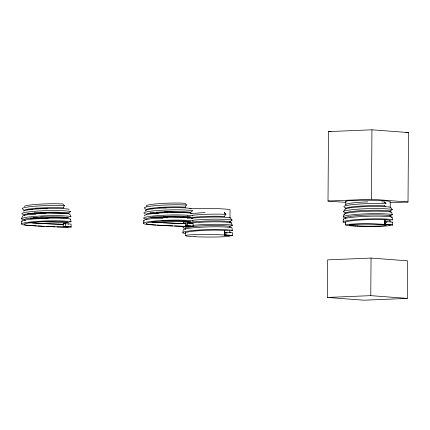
<?xml version="1.0" encoding="UTF-8"?>
<svg xmlns="http://www.w3.org/2000/svg" width="430" height="430" viewBox="0 0 430 430"><rect width="100%" height="100%" fill="white"/><g stroke="black" fill="none" stroke-linecap="round" stroke-linejoin="round"><path stroke-width="0.64" d="M42.516 221.654A22.166 0.527 2.7 0 0 65.505 222.477A22.166 0.527 2.7 0 0 63.237 221.767A22.166 2.021 -1.9 0 0 32.019 222.552A22.166 2.021 -1.9 0 0 29.342 225.487A22.166 0.527 2.7 0 0 60.544 227.018A22.166 0.527 2.7 0 0 63.199 226.4L63.21 223.654L68.805 223.863A24.763 0.591 2.7 0 1 71.052 224.267L71.074 227.018M56.846 226.836A24.908 0.591 2.7 0 0 68.805 226.605L65.5 226.325L65.505 223.584M162.029 220.816A22.166 0.527 2.7 0 0 186.862 221.767A22.166 0.527 2.7 0 0 185.266 221.063A22.166 2.021 -1.9 0 0 154.048 221.848A22.166 2.021 -1.9 0 0 151.376 224.782A22.607 0.554 2.7 0 0 183.223 226.314A22.607 0.554 2.7 0 0 185.626 225.648L185.239 222.95L187.539 222.88L187.528 225.626L190.839 225.906A24.908 0.591 2.7 0 1 174.591 225.965M185.443 235.495L185.464 232.157M185.486 229.491L185.497 227.492M229.894 232.689L229.91 230.69M229.932 227.352L229.942 226.019M229.964 222.686L229.975 221.353M229.996 218.015L230.055 210.017A22.295 1.285 0.4 0 0 216.338 208.625A22.295 1.285 0.4 0 0 190.737 208.808M327.337 297.442L327.601 259.876L371.047 258.075L407.602 260.827L407.344 298.398L363.893 300.199L327.337 297.442L370.784 295.641L407.344 298.398M345.957 202.396L328.009 201.041L328.498 131.601L371.945 129.801L408.5 132.558L408.016 201.993L389.967 202.745M345.634 224.852L345.656 221.574M345.677 218.951L345.682 217.644M345.709 213.71L345.72 212.399M345.741 209.12L345.752 207.808M345.768 205.185L345.801 201.251M370.784 295.641L371.047 258.075M408.016 201.993L371.461 199.24L371.945 129.801M384.845 223.122L384.941 219.751L384.909 224.412L384.877 221.676L390.413 221.875A24.763 0.591 2.7 0 1 391.918 222.353M390.085 222.106L390.101 220.138M390.123 216.86L390.134 215.548M390.155 212.269L390.166 210.958M390.187 207.685L390.23 201.783A22.295 1.285 0.4 0 0 367.01 200.229A22.295 1.285 0.4 0 0 346.059 201.589M384.877 221.676L384.581 224.406L390.413 224.621A24.908 0.591 2.7 0 1 389.677 225.126M21.5 223.82L21.844 221.111M143.529 223.122L143.873 220.407M182.917 232.479L183.261 229.765A24.445 2.225 -1.9 0 1 200.203 227.271A24.445 2.225 -1.9 0 1 226.277 227.099A24.096 0.575 2.7 0 1 231.856 227.782L232.458 230.469M343.108 221.837L343.452 219.123M21.667 218.633L22.575 216.059A23.731 2.161 -1.9 0 1 39.022 213.635A23.731 2.161 -1.9 0 1 64.333 213.468M343.269 216.65L344.183 214.075M224.734 232.307L224.718 235.049L224.75 230.389L224.68 232.447L230.222 232.517M63.178 207.862L64.403 205.76L63.027 204.013L58.91 203.804A22.129 2.016 -1.9 0 0 24.225 206.432M185.212 207.158L186.437 205.056L185.056 203.309L180.939 203.1A22.129 2.016 -1.9 0 0 156.375 203.868A22.129 2.016 -1.9 0 0 146.517 206.244M343.548 211.501L344.989 209.174A22.946 2.091 -1.9 0 1 360.894 206.835A22.946 2.091 -1.9 0 1 385.366 206.674M226.046 232.42A22.021 0.527 2.7 0 0 224.68 232.313L224.621 235.076L226.922 232.238M384.812 224.439L387.113 221.6M68.429 213.129L70.627 211.506M190.463 212.425L192.656 210.802A24.29 0.581 2.7 0 0 187.023 210.119A24.462 2.231 -1.9 0 0 156.069 210.646A24.462 2.231 -1.9 0 0 145.378 213.694M229.846 221.783L232.044 220.165L230.394 217.951A22.537 0.537 2.7 0 0 225.153 217.311A22.946 2.091 -1.9 0 0 191.608 218.273M385.344 206.674A22.537 0.537 2.7 0 1 390.58 207.314L392.235 209.523L390.037 211.146A22.166 0.527 2.7 0 0 389.773 210.996M229.814 226.416L232.302 225.293L231.157 222.788M344.468 214.629A23.731 2.161 -1.9 0 1 357.744 211.85A23.731 2.161 -1.9 0 1 385.941 211.485A23.344 0.554 2.7 0 1 391.343 212.146L392.499 214.651L390.005 215.779A22.166 0.527 2.7 0 0 384.871 215.15A22.166 2.021 -1.9 0 0 349.757 216.451M405.829 132.666L408.5 132.558M328.009 201.041L371.461 199.24M63.199 226.4L65.5 226.325M185.626 225.648L187.528 225.626L185.239 222.95M384.527 205.728L384.85 205.728M224.331 216.371L225.82 214.414L224.439 212.673L224.67 212.979M224.621 235.076L230.222 235.264A24.908 0.591 2.7 0 1 230.082 235.769M390.413 224.621L384.581 224.406L387.715 224.67A22.118 0.527 2.7 0 1 389.494 224.885M230.222 235.264L224.385 235.043L227.524 235.307A22.118 0.527 2.7 0 1 229.303 235.522M381.684 201.88L384.608 202.025L386.011 203.777L381.706 203.557A24.096 2.198 -1.9 0 0 354.954 204.39A24.096 2.198 -1.9 0 0 344.22 206.98L346.177 208.819M186.437 205.056L182.132 204.841A24.096 2.198 -1.9 0 0 155.375 205.674A24.096 2.198 -1.9 0 0 144.641 208.265L146.608 210.098A22.166 2.021 -1.9 0 1 156.482 207.717A22.166 2.021 -1.9 0 1 181.089 206.954L185.362 207.169M64.403 205.76L60.098 205.54A24.096 2.198 -1.9 0 0 33.346 206.373A24.096 2.198 -1.9 0 0 22.613 208.964L24.574 210.802A22.166 2.021 -1.9 0 1 34.448 208.421A22.166 2.021 -1.9 0 1 59.06 207.652L63.334 207.867M384.936 205.884L380.641 205.669A22.166 2.021 -1.9 0 0 345.908 208.303M224.745 216.526L220.45 216.306A22.166 2.021 -1.9 0 0 187.373 218.273M328.498 131.601L331.154 131.806M187.539 222.88L190.834 223.159A24.763 0.591 2.7 0 1 193.081 223.568L193.102 226.314M224.417 212.667L225.82 214.414L221.514 214.199A24.096 2.198 -1.9 0 0 192.221 215.285M386.011 203.777L384.63 202.035L384.861 202.342M70.891 216.634L69.746 214.129A23.344 0.554 2.7 0 0 64.317 213.468M392.052 217.145L392.649 219.827M70.45 219.128L71.041 221.81M392.665 222.283L392.681 225.03M232.485 235.672L232.474 232.926A24.763 0.591 2.7 0 0 230.217 232.517M63.285 224.331A22.021 0.527 2.7 0 1 29.589 222.751M63.205 223.654A22.021 0.527 2.7 0 1 65.226 223.815M68.053 224.127A22.021 0.527 2.7 0 1 68.316 224.277M55.051 226.766A24.908 0.591 2.7 0 1 46.112 226.384M44.166 226.293A24.908 0.591 2.7 0 1 37.824 225.96M36.48 225.884A24.908 0.591 2.7 0 1 27.257 225.288A24.881 2.268 -1.9 0 1 30.256 221.993A24.881 2.268 -1.9 0 1 65.296 221.111A24.816 0.591 2.7 0 1 69.655 221.896M29.605 222.751A21.731 1.978 -1.9 0 1 28.23 222.627M63.715 224.293A24.763 0.591 2.7 0 1 32.266 222.88M23.913 219.708A24.73 2.252 -1.9 0 1 32.97 216.553A24.73 2.252 -1.9 0 1 65.188 215.935A24.607 0.586 2.7 0 1 70.154 216.698M25.52 220.375A22.166 2.021 -1.9 0 1 35.206 217.612A22.166 2.021 -1.9 0 1 63.269 217.134A22.166 0.527 2.7 0 1 65.037 217.843A22.166 0.527 2.7 0 1 40.651 216.919M45.741 213.511A23.344 0.554 2.7 0 1 34.303 212.893M47.257 208.765A22.537 0.537 2.7 0 1 35.545 208.147M68.977 209.297A22.537 0.537 2.7 0 0 63.742 208.657A22.946 2.091 -1.9 0 0 39.286 208.819A22.946 2.091 -1.9 0 0 23.387 211.157M40.06 212.253A22.166 0.527 2.7 0 0 64.892 213.205A22.166 0.527 2.7 0 0 63.301 212.501A22.166 2.021 -1.9 0 0 36.959 212.839A22.166 2.021 -1.9 0 0 24.542 215.435M32.734 209.636A20.409 0.484 2.7 0 1 30.885 209.501A20.194 1.838 -1.9 0 1 28.047 209.19M69.902 211.571A24.29 0.581 2.7 0 0 64.995 210.818A24.462 2.231 -1.9 0 0 33.126 211.431A24.462 2.231 -1.9 0 0 24.166 214.549M27.595 213.49A20.645 1.881 -1.9 0 0 30.508 213.807A20.898 0.5 2.7 0 0 35.658 214.156M39.146 218.8A21.446 0.511 2.7 0 1 30.057 218.22M48.203 218.607A24.096 0.575 2.7 0 1 33.271 217.811M70.445 219.128A24.096 0.575 2.7 0 0 64.849 218.445A24.445 2.225 -1.9 0 0 35.814 218.822A24.445 2.225 -1.9 0 0 22.14 221.681M146.544 219.364A22.166 2.021 -1.9 0 1 158.955 216.774A22.166 2.021 -1.9 0 1 185.298 216.43A22.166 0.527 2.7 0 1 187.238 217.139A22.166 0.527 2.7 0 1 163.309 216.252M144.894 215.908A23.731 2.161 -1.9 0 1 158.165 213.135A23.731 2.161 -1.9 0 1 186.362 212.764A23.344 0.554 2.7 0 1 190.469 213.511M145.942 219.004A24.73 2.252 -1.9 0 1 154.999 215.849A24.73 2.252 -1.9 0 1 187.222 215.236M187.217 215.236A24.607 0.586 2.7 0 1 192.919 215.93M167.775 212.807A23.344 0.554 2.7 0 1 156.337 212.189M193.07 221.111A24.816 0.591 2.7 0 0 187.319 220.407A24.881 2.268 -1.9 0 0 152.284 221.289A24.881 2.268 -1.9 0 0 149.285 224.584A24.908 0.591 2.7 0 0 155.913 225.03M186.878 217.741A24.096 0.575 2.7 0 1 191.753 218.488M167.7 217.784A24.096 0.575 2.7 0 1 152.612 216.935M150.763 217.403A21.167 1.93 -1.9 0 0 152.102 217.516A21.446 0.511 2.7 0 0 162.959 218.193M144.168 220.977A24.445 2.225 -1.9 0 1 157.842 218.118A24.445 2.225 -1.9 0 1 186.894 217.741M185.916 223.643A22.021 0.527 2.7 0 1 152.155 222.09M188.34 223.213A22.021 0.527 2.7 0 1 189.662 223.363M185.744 223.589A24.763 0.591 2.7 0 1 151.774 222.009M172.688 225.89A24.908 0.591 2.7 0 1 157.192 225.105M164.609 211.684A22.166 0.527 2.7 0 0 187.598 212.511A22.166 0.527 2.7 0 0 185.33 211.797A22.166 2.021 -1.9 0 0 158.987 212.141A22.166 2.021 -1.9 0 0 146.576 214.731M189.748 208.674A22.537 0.537 2.7 0 0 185.771 207.953A22.946 2.091 -1.9 0 0 158.525 208.308A22.946 2.091 -1.9 0 0 145.689 210.996M166.023 207.905A22.537 0.537 2.7 0 1 158.229 207.486M152.924 208.797A20.194 1.838 -1.9 0 1 150.075 208.486M150.108 212.855A20.645 1.881 -1.9 0 0 152.537 213.103A20.898 0.5 2.7 0 0 158.278 213.49M184.029 217.623A24.096 2.198 -1.9 0 1 183.744 217.059M187.356 222.907A22.166 2.021 -1.9 0 1 224.713 221.154A22.166 0.527 2.7 0 1 229.582 221.633M184.766 223.052A24.462 2.231 -1.9 0 1 184.094 221.735M192.516 220.284A24.462 2.231 -1.9 0 1 226.416 219.477A24.29 0.581 2.7 0 1 232.039 220.165M185.174 233.56A24.881 2.268 -1.9 0 1 194.29 230.383A24.881 2.268 -1.9 0 1 226.707 229.765A24.816 0.591 2.7 0 1 231.066 230.555M185.631 232.84A22.166 2.021 -1.9 0 1 186.298 232.469M186.873 232.281A22.166 2.021 -1.9 0 1 188.899 231.834M189.533 231.727A22.166 2.021 -1.9 0 1 224.648 230.421A22.166 0.527 2.7 0 1 227.766 230.684M228.507 230.759A22.166 0.527 2.7 0 1 229.518 230.899M185.663 228.206A22.166 2.021 -1.9 0 1 201.036 225.944A22.166 2.021 -1.9 0 1 224.68 225.788A22.166 0.527 2.7 0 1 229.55 226.266M185.325 228.362A24.73 2.252 -1.9 0 1 187.432 226.046M192.903 225.352A24.73 2.252 -1.9 0 1 226.605 224.594A24.607 0.586 2.7 0 1 231.566 225.358M189.232 223.358A23.731 2.161 -1.9 0 1 225.75 222.122A23.344 0.554 2.7 0 1 229.851 222.869M191.339 213.71A22.129 2.016 -1.9 0 1 205.062 212.613M345.365 222.917A24.881 2.268 -1.9 0 1 354.481 219.746A24.881 2.268 -1.9 0 1 386.898 219.128M345.516 217.725A24.73 2.252 -1.9 0 1 354.578 214.57A24.73 2.252 -1.9 0 1 386.796 213.952A24.607 0.586 2.7 0 1 392.493 214.651M344.957 212.415A24.462 2.231 -1.9 0 1 355.642 209.362A24.462 2.231 -1.9 0 1 386.608 208.835A24.29 0.581 2.7 0 1 392.23 209.523M345.854 217.564A22.166 2.021 -1.9 0 1 347.096 217.01M347.521 216.897A22.166 2.021 -1.9 0 1 349.122 216.564M345.833 204.444A22.129 2.016 -1.9 0 1 367.833 201.874M345.887 212.931A22.166 2.021 -1.9 0 1 361.259 210.673A22.166 2.021 -1.9 0 1 384.904 210.517A22.166 0.527 2.7 0 1 389.354 210.931M386.898 219.128A24.816 0.591 2.7 0 1 391.902 219.897M391.327 217.209A24.096 0.575 2.7 0 0 386.457 216.462A24.445 2.225 -1.9 0 0 357.421 216.838A24.445 2.225 -1.9 0 0 343.747 219.698M389.972 220.407A22.166 0.527 2.7 0 0 384.839 219.784A22.166 2.021 -1.9 0 0 349.724 221.084M346.069 222.014A22.166 2.021 -1.9 0 1 349.09 221.192M194.892 236.72A22.295 1.285 0.4 0 0 229.873 236.022A22.295 1.285 0.4 0 0 198.208 234.527A22.295 1.285 0.4 0 0 194.892 236.72M355.083 226.083A22.295 1.285 0.4 0 0 390.064 225.384A22.295 1.285 0.4 0 0 358.4 223.89A22.295 1.285 0.4 0 0 355.083 226.083M357.271 225.917A18.479 1.064 0.4 0 0 386.258 225.336A18.479 1.064 0.4 0 0 360.017 224.1A18.479 1.064 0.4 0 0 357.271 225.917"/></g></svg>
